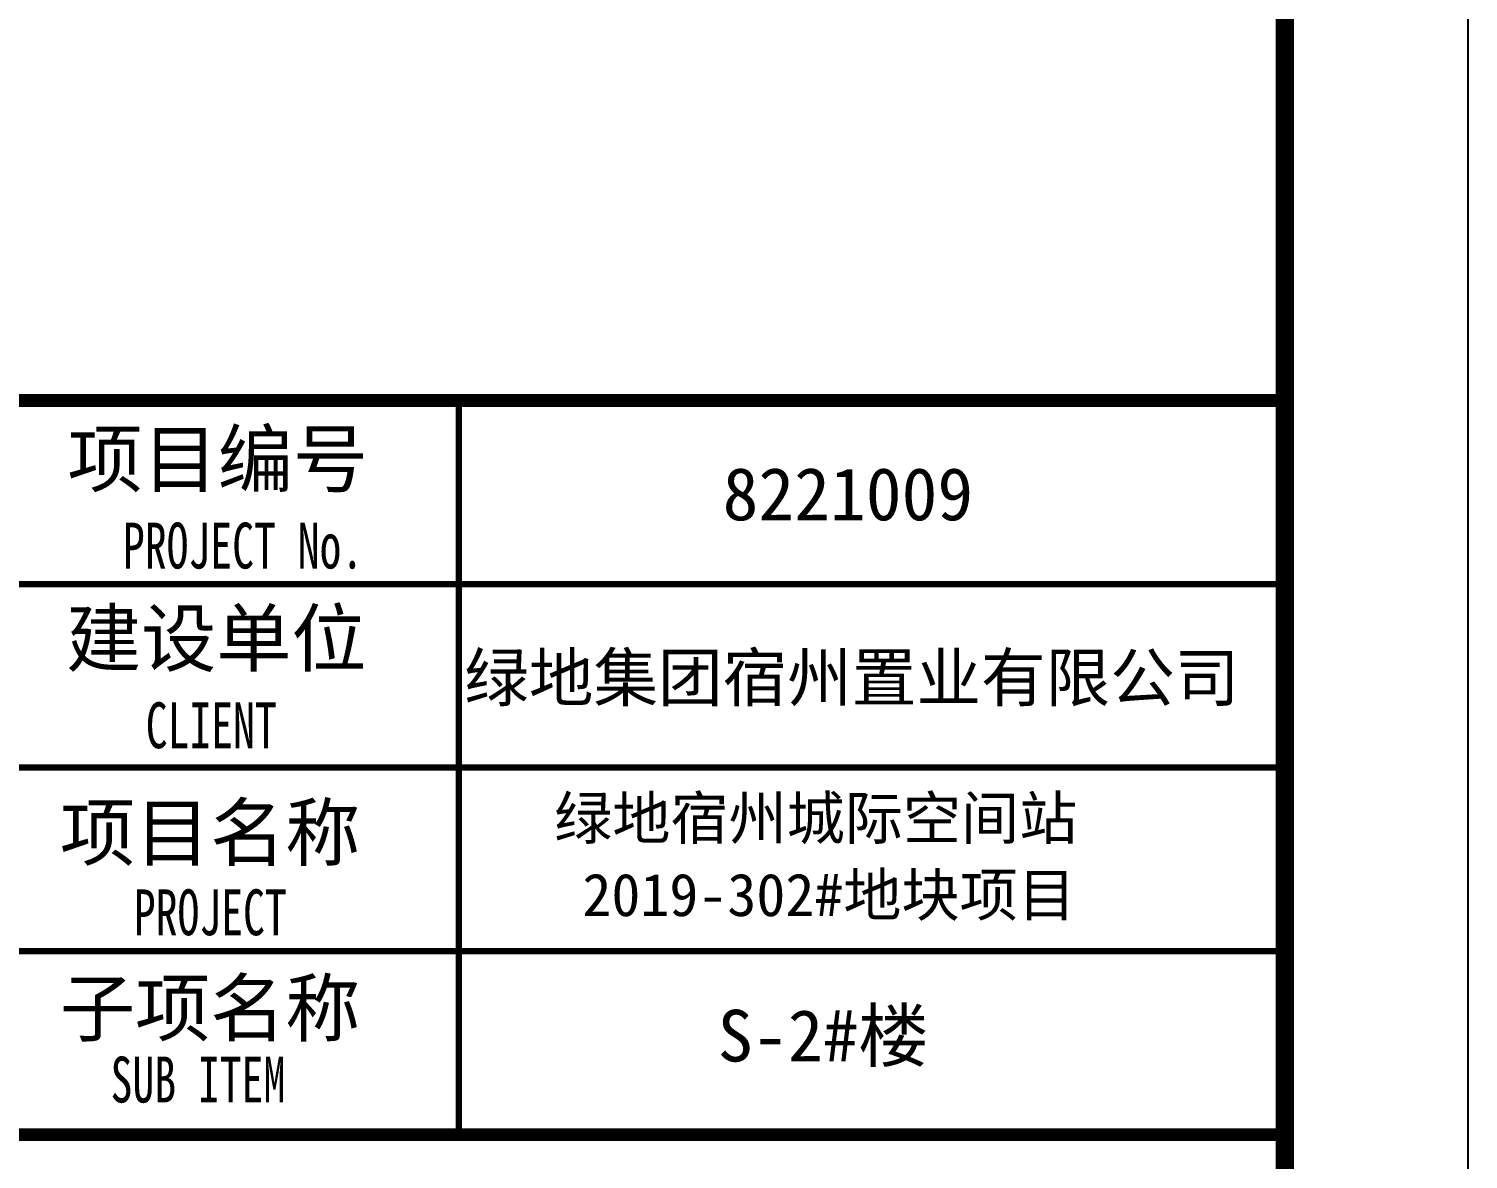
# Model space of a CAD drawing. Extents: x 169490 to 7584583, y -2399407 to 1374371.
# Drawn here: x 1315103 to 1322946, y 827758 to 833917 of the extents above; entities that cross this region are included whole.
import ezdxf

# ---------------------------------------------------------------- set-up
doc = ezdxf.new("R2010")
doc.units = 0
doc.header["$LTSCALE"] = 100
doc.layers.add('可改文字', color=6, linetype='CONTINUOUS', lineweight=18)
doc.layers.add('图签', color=147, linetype='CONTINUOUS', lineweight=18)
for name, color, linetype in [('图框', 140, 'CONTINUOUS'), ('图签文字', 147, 'CONTINUOUS'), ('折板线', 127, 'CONTINUOUS')]:
    doc.layers.add(name, color=color, linetype=linetype)
doc.styles.add('宋体', font='')
doc.styles.add('建筑图签-1', font='simhei.ttf', dxfattribs={"width": 0.7})
doc.styles.get('宋体').set_extended_font_data('SimSun')

# ---------------------------------------------------------------- blocks, each defined once
blk = doc.blocks.new('2q3q2342q35q2343r5q23rwetr')
at = {"layer": '图框'}
for points, const_width in [([(3527617.7, 3139010.4), (3534617.7, 3139010.4)], 70), ([(3527617.7, 3139010.4), (3534617.7, 3139010.4)], 70), ([(3530117.7, 3135010.4), (3530117.7, 3139010.4)], 35), ([(3527617.7, 3138010.4), (3534617.7, 3138010.4)], 35), ([(3527617.7, 3137010.4), (3534617.7, 3137010.4)], 35), ([(3527617.7, 3136010.4), (3534617.7, 3136010.4)], 35), ([(3534617.7, 3135010.4), (3527617.7, 3135010.4)], 70)]:
    blk.add_lwpolyline(points, dxfattribs=dict(at, const_width=const_width))
at = {"layer": '图签', "color": 154, "style": '宋体'}
for s, height, p in [('8221009', 286.68, (3531555.1, 3138357.9)), ('绿地集团宿州置业有限公司', 258.013, (3530147.3, 3137372.1)), ('绿地宿州城际空间站', 232.21, (3530637.1, 3136619.4)), ('2019-302#地块项目', 232.212, (3530790.9, 3136201.3))]:
    blk.add_text(s, height=height, dxfattribs=at).set_placement(p)
at = {"layer": '图签文字', "color": 7, "style": '建筑图签-1'}
for s, p in [('项目编号', (3527985.6, 3138542.6)), ('建设单位', (3527977.8, 3137565.2)), ('项目名称', (3527944.3, 3136507.2)), ('子项名称', (3527944.3, 3135550.5))]:
    blk.add_text(s, height=300, dxfattribs=at).set_placement(p)
at = {"layer": '图签文字', "style": '建筑图签-1', "width": 0.7}
for s, p in [('PROJECT No.', (3528287.3, 3138095.2, -1799)), ('CLIENT', (3528411.4, 3137116.1)), ('PROJECT', (3528346.6, 3136096.9)), ('SUB ITEM', (3528220, 3135185.7))]:
    blk.add_text(s, height=250, dxfattribs=at).set_placement(p)

msp = doc.modelspace()

# ---------------------------------------------------------------- linework, layer by layer
at = {"layer": '图框'}
msp.add_lwpolyline([(1248646.3, 813191.4), (1322946.3, 813191.4), (1322946.3, 855191.4), (1248646.3, 855191.4)], close=True, dxfattribs=at)
at = {"layer": '图框', "const_width": 100}
msp.add_lwpolyline([(1251146.3, 814191.4), (1321946.3, 814191.4), (1321946.3, 854191.4), (1251146.3, 854191.4)], close=True, dxfattribs=at)

# ---------------------------------------------------------------- block references
at = {"layer": '折板线'}
msp.add_blockref('2q3q2342q35q2343r5q23rwetr', (-2212671.3, -2307118.7), dxfattribs=at)

# ---------------------------------------------------------------- texts
at = {"layer": '可改文字', "color": 3, "style": '宋体'}
msp.add_text('S-2#楼', height=281.28, dxfattribs=at).set_placement((1318857.1, 828290.5))

doc.saveas('drawing.dxf')
